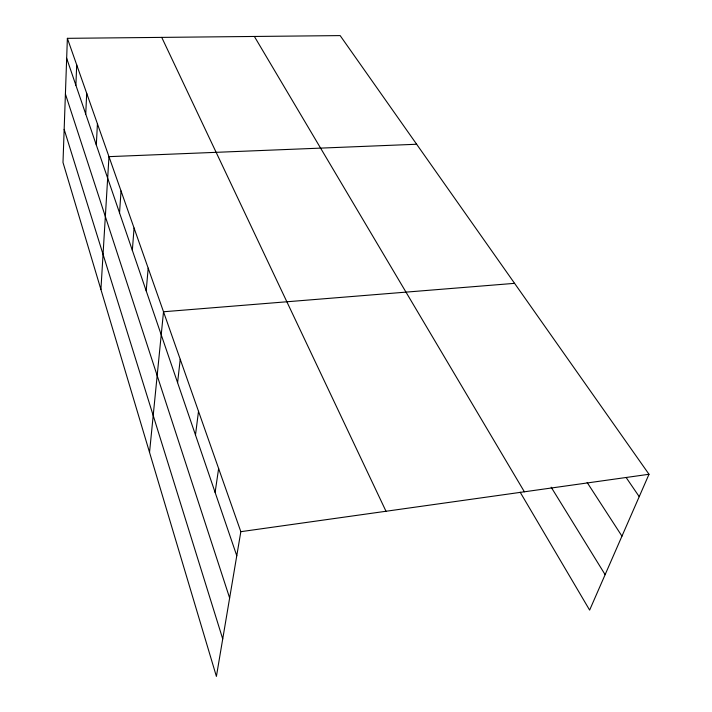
<?xml version="1.0" encoding="UTF-8"?>
<svg xmlns="http://www.w3.org/2000/svg" width="712" height="712" viewBox="0 0 712 712"><rect width="100%" height="100%" fill="white"/><g stroke="black" fill="none" stroke-linecap="round" stroke-linejoin="round"><path stroke-width="1.07" d="M67.373 38.332L62.994 162.461L216.404 676.4L240.834 531.677L67.373 38.332L340.149 35.6L649.006 474.272L589.634 610.095L520.161 492.197M75.881 85.244L76.709 64.89M85.734 114.062L86.704 93.316M96.307 144.963L97.428 123.826M100.917 289.499L108.972 156.649L416.645 144.251M119.536 212.906L121.04 190.976M132.343 250.348L134.07 228.036M146.191 290.852L148.185 268.166M149.538 452.378L163.511 311.758L514.571 283.34M177.591 382.673L180.225 359.293M195.48 434.988L198.515 411.322M215.113 492.419L218.629 468.514M240.834 531.677L649.006 474.272M626.231 477.645L639.216 496.656M587.142 482.469L621.959 536.145M551.168 487.195L605.129 574.655M254.38 36.463L524.379 491.796M161.74 37.389L386.002 511.261M66.67 58.295L236.776 555.743M65.406 93.984L229.638 597.991M64.16 129.37L222.722 638.94"/></g></svg>
